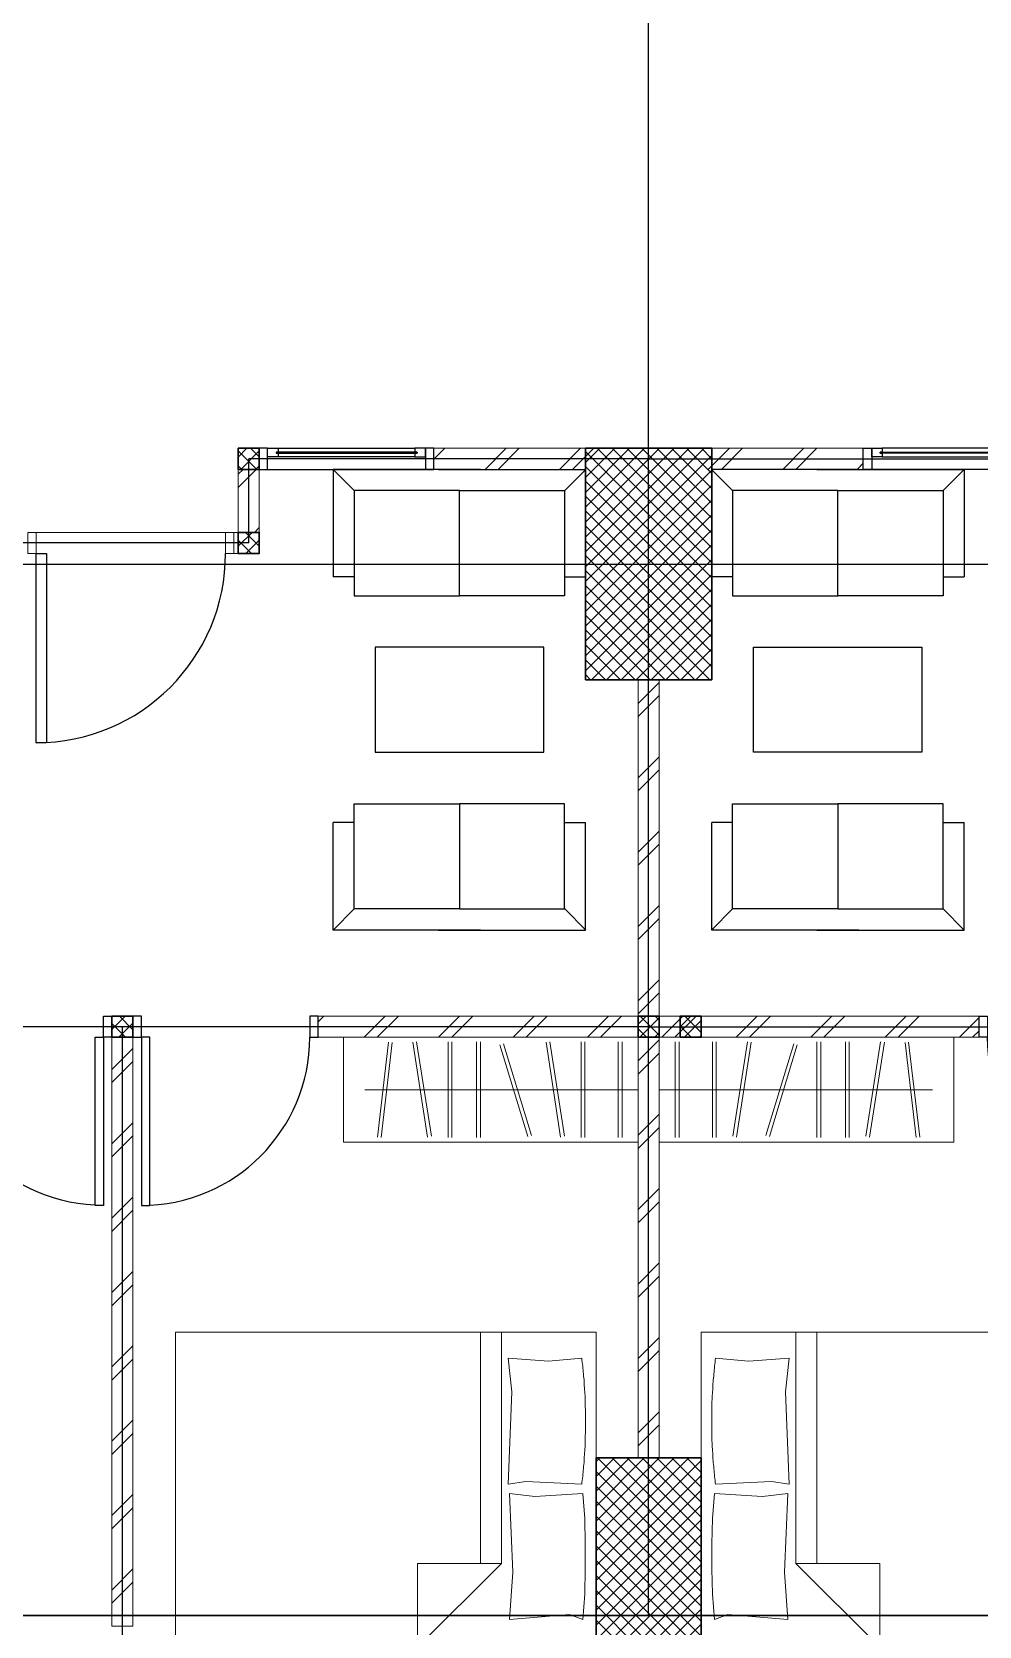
# Model space of a CAD drawing. Header units: millimetres. Extents: x -324 to 75, y -297 to 74.
# Drawn here: x -73.76 to -69.26, y 0.3 to 7.88 of the extents above; entities that cross this region are included whole.
import ezdxf

# ---------------------------------------------------------------- set-up
doc = ezdxf.new("R2010")
doc.units = ezdxf.units.MM
for name, color, linetype, lineweight in [('ars', 11, 'Continuous', 0), ('KOL', 1, 'Continuous', 30), ('KOLOM', 4, 'Continuous', 9), ('lan', 7, 'Continuous', 15), ('tem', 5, 'Continuous', 20)]:
    doc.layers.add(name, color=color, linetype=linetype, lineweight=lineweight)
doc.layers.add('as', color=1, linetype='Continuous', plot=False)
doc.layers.add('FURNITURE', color=68, linetype='Continuous')
doc.layers.add('Kusen', color=30, linetype='Continuous')
pattern_1 = [(225, (18.96715, 56.34774), (0.1767767, -0.1767767), []), (225, (18.90465, 56.34774), (0.1767767, -0.1767767), [])]
pattern_2 = [(225, (18.96715, 56.3521), (0.1767767, -0.1767767), []), (225, (18.90465, 56.3521), (0.1767767, -0.1767767), [])]

# ---------------------------------------------------------------- blocks, each defined once
blk = doc.blocks.new('k1')
at = {"layer": 'ars'}
h = blk.add_hatch(dxfattribs=at)
h.set_pattern_fill('_USER', color=256, scale=0.05, angle=45, double=1, pattern_type=0)
h.set_pattern_definition([(45, (0, -5), (-0.03535534, 0.03535534), []), (135, (0, -5), (-0.03535534, -0.03535534), [])])
h.paths.add_polyline_path([(-0.3, -0.55), (0.3, -0.55), (0.3, 0.55), (-0.3, 0.55)])
at = {"layer": 'KOL'}
blk.add_lwpolyline([(-0.3, -0.55), (0.3, -0.55), (0.3, 0.55), (-0.3, 0.55)], close=True, dxfattribs=at)
blk = doc.blocks.new('k3')
at = {"layer": 'ars'}
h = blk.add_hatch(dxfattribs=at)
h.set_pattern_fill('_USER', color=256, scale=0.05, angle=45, double=1, pattern_type=0)
h.set_pattern_definition([(45, (0, -5.05), (-0.03535534, 0.03535534), []), (135, (0, -5.05), (-0.03535534, -0.03535534), [])])
h.paths.add_polyline_path([(-0.25, -0.45), (0.25, -0.45), (0.25, 0.45), (-0.25, 0.45)])
at = {"layer": 'KOL'}
blk.add_lwpolyline([(-0.25, -0.45), (0.25, -0.45), (0.25, 0.45), (-0.25, 0.45)], close=True, dxfattribs=at)
blk = doc.blocks.new('P.80')
at = {"layer": 'Kusen'}
for points in [[(-69.8094, -74.8368), (-69.7694, -74.8368), (-69.7694, -74.0368), (-69.8094, -74.0368)], [(-70.6094, -74.9368), (-70.5694, -74.9368), (-70.5694, -74.8368), (-70.6094, -74.8368)], [(-69.7694, -74.9368), (-69.7294, -74.9368), (-69.7294, -74.8368), (-69.7694, -74.8368)]]:
    blk.add_lwpolyline(points, close=True, dxfattribs=at)
blk.add_arc((-69.7694, -74.8368), 0.8, 90, 180, dxfattribs=at)
blk = doc.blocks.new('P-90')
at = {"layer": 'Kusen'}
blk.add_lwpolyline([(374.6908, -21.5979), (374.7408, -21.5979), (374.7408, -22.4979), (374.6908, -22.4979)], close=True, dxfattribs=at)
at = {"layer": 'Kusen', "lineweight": 9}
for points in [[(373.8008, -22.4979), (373.8408, -22.4979), (373.8408, -22.5979), (373.8008, -22.5979)], [(374.7408, -22.4979), (374.7808, -22.4979), (374.7808, -22.5979), (374.7408, -22.5979)]]:
    blk.add_lwpolyline(points, close=True, dxfattribs=at)
at = {"layer": 'Kusen'}
blk.add_arc((374.7408, -22.4979), 0.9, 90, 180, dxfattribs=at)
blk = doc.blocks.new('BED1')
at = {"color": 0, "linetype": 'Continuous'}
for points in [[(1.9976, 0), (1.9976, 1.4976), (0, 1.4976), (0, 0), (1.9976, 0)], [(1.5484, 1.0993), (1.1489, 1.0993), (1.1489, 1.4976), (1.5484, 1.0993)], [(1.9346, 1.3656), (1.9443, 1.2458), (1.9467, 1.1259), (1.9467, 1.0061), (1.9443, 0.8862), (1.9346, 0.7663), (1.707, 0.7809), (1.586, 0.7663), (1.6017, 1.1404), (1.586, 1.3656), (1.8717, 1.3426), (1.9346, 1.3656)], [(1.4492, 1.0993), (1.4492, 0)], [(1.5484, 1.0993), (1.5484, 0)], [(1.9298, 0.1235), (1.7724, 0.138), (1.5799, 0.1235), (1.5981, 0.2833), (1.5799, 0.7228), (1.6634, 0.7094), (1.9298, 0.7228)], [(1.9298, 0.1235), (1.931, 0.1332), (1.9322, 0.1429), (1.9334, 0.1513), (1.9346, 0.161), (1.9346, 0.1707), (1.9358, 0.1804), (1.937, 0.1889), (1.9383, 0.1985), (1.9383, 0.2082), (1.9395, 0.2179), (1.9407, 0.2264), (1.9407, 0.2361), (1.9419, 0.2458), (1.9419, 0.2542), (1.9431, 0.2639), (1.9431, 0.2736), (1.9443, 0.2833), (1.9443, 0.2918), (1.9455, 0.3015), (1.9455, 0.3111), (1.9455, 0.3208), (1.9467, 0.3293), (1.9467, 0.339), (1.9467, 0.3487), (1.9467, 0.3584), (1.9479, 0.3668), (1.9479, 0.3765), (1.9479, 0.3862), (1.9479, 0.3959), (1.9479, 0.4044), (1.9479, 0.414), (1.9479, 0.4237), (1.9479, 0.4334), (1.9479, 0.4419), (1.9479, 0.4516), (1.9479, 0.4613), (1.9479, 0.4709), (1.9479, 0.4794), (1.9467, 0.4891), (1.9467, 0.4988), (1.9467, 0.5085), (1.9467, 0.5169), (1.9455, 0.5266), (1.9455, 0.5363), (1.9455, 0.546), (1.9443, 0.5545), (1.9443, 0.5642), (1.9431, 0.5738), (1.9431, 0.5835), (1.9419, 0.592), (1.9419, 0.6017), (1.9407, 0.6114), (1.9407, 0.6199), (1.9395, 0.6295), (1.9383, 0.6392), (1.9383, 0.6489), (1.937, 0.6574), (1.9358, 0.6671), (1.9346, 0.6768), (1.9346, 0.6864), (1.9334, 0.6949), (1.9322, 0.7046), (1.931, 0.7143), (1.9298, 0.7228)]]:
    blk.add_lwpolyline(points, dxfattribs=at)
blk = doc.blocks.new('LEMARI1')
for points in [[(0.6998, 0.4988), (-0.6998, 0.4988)], [(-0.6998, 0), (0.6998, 0), (0.6998, 0.4988), (-0.6998, 0.4988), (-0.6998, 0)], [(-0.5387, 0.4758), (-0.4855, 0.023)], [(-0.4685, 0.0254), (-0.5206, 0.477)], [(-0.3002, 0.4746), (-0.3705, 0.0242)], [(-0.3523, 0.0218), (-0.2821, 0.4709)], [(-0.2034, 0.477), (-0.2034, 0.0218)], [(-0.1852, 0.0218), (-0.1852, 0.477)], [(-0.0678, 0.477), (-0.0678, 0.0218)], [(-0.0496, 0.0218), (-0.0496, 0.477)], [(0.1755, 0.4722), (0.0436, 0.0363)], [(0.0605, 0.0315), (0.1937, 0.4673)], [(0.3317, 0.4746), (0.2627, 0.0242)], [(0.2797, 0.0218), (0.3499, 0.4709)], [(0.4286, 0.477), (0.4286, 0.0218)], [(0.4467, 0.0218), (0.4467, 0.477)], [(0.6053, 0.477), (0.6053, 0.0218)], [(0.6235, 0.0218), (0.6235, 0.477)], [(0.6998, 0.2494), (-0.5993, 0.2494)]]:
    blk.add_lwpolyline(points)
blk = doc.blocks.new('tamu02')
at = {"linetype": 'Continuous'}
for points in [[(-0.5005, 1.2448), (-0.5998, 1.3453)], [(0.1005, 1.3453), (-0.5985, 1.3453), (-0.5985, 0.8339)], [(-0.0993, 1.3453), (0.5998, 1.3453), (0.5998, 0.8339)], [(0.5005, 1.2448), (0.5998, 1.3453)], [(-0.4993, 0.7444), (0, 0.7444), (0, 1.2448), (-0.4993, 1.2448), (-0.4993, 0.7444)], [(0.5005, 0.7444), (0, 0.7444), (0, 1.2448), (0.5005, 1.2448), (0.5005, 0.7444)], [(-0.4993, 0.8339), (-0.5985, 0.8339)], [(0.5005, 0.8339), (0.5998, 0.8339)], [(-0.4993, -0.2444), (0, -0.2444), (0, -0.7448), (-0.4993, -0.7448), (-0.4993, -0.2444)], [(0.5005, -0.2444), (0, -0.2444), (0, -0.7448), (0.5005, -0.7448), (0.5005, -0.2444)], [(0.1005, -0.8453), (-0.5985, -0.8453), (-0.5985, -0.3339)], [(-0.4993, -0.3339), (-0.5985, -0.3339)], [(-0.0993, -0.8453), (0.5998, -0.8453), (0.5998, -0.3339)], [(0.5005, -0.3339), (0.5998, -0.3339)], [(-0.5005, -0.7448), (-0.5998, -0.8453)], [(0.5005, -0.7448), (0.5998, -0.8453)]]:
    blk.add_lwpolyline(points, dxfattribs=at)
blk.add_lwpolyline([(0.4, 0.5), (0.4, 0), (-0.4, 0), (-0.4, 0.5), (0.4, 0.5)])
blk = doc.blocks.new('T. J2')
at = {"layer": 'Kusen'}
for p, q in [((-0.3692, 0.1), (0.2808, 0.1)), ((-0.4192, 0), (0.3308, 0)), ((0.2808, 0.06), (-0.3692, 0.06))]:
    blk.add_line(p, q, dxfattribs=at)
for points in [[(-0.4592, 0), (-0.4192, 0), (-0.4192, 0.1), (-0.4592, 0.1)], [(0.3308, 0), (0.3708, 0), (0.3708, 0.1), (0.3308, 0.1)]]:
    blk.add_lwpolyline(points, close=True, dxfattribs=at)
for points in [[(-0.3692, 0.0775), (-0.3692, 0.06), (-0.4192, 0.06), (-0.4192, 0.1), (-0.3692, 0.1), (-0.3692, 0.0825), (-0.3792, 0.0825), (-0.3792, 0.0775), (-0.3692, 0.0775)], [(0.2808, 0.0775), (0.2808, 0.06), (0.3308, 0.06), (0.3308, 0.1), (0.2808, 0.1), (0.2808, 0.0825), (0.2908, 0.0825), (0.2908, 0.0775), (0.2808, 0.0775)]]:
    blk.add_lwpolyline(points, dxfattribs=at)
at = {"layer": 'Kusen', "color": 141}
blk.add_lwpolyline([(-0.3792, 0.0775), (0.2908, 0.0775), (0.2908, 0.0825), (-0.3792, 0.0825)], close=True, dxfattribs=at)
blk = doc.blocks.new('K 10.10')
at = {"layer": 'ars'}
h = blk.add_hatch(dxfattribs=at)
h.set_pattern_fill('_USER', color=256, scale=0.05, angle=45, double=1, pattern_type=0)
h.set_pattern_definition([(45, (0, 0), (-0.035355339, 0.035355339), []), (135, (0, 0), (-0.035355339, -0.035355339), [])])
h.paths.add_polyline_path([(1560.5383, 1380.4069), (1560.6383, 1380.4069), (1560.6383, 1380.5069), (1560.5383, 1380.5069)])
at = {"layer": 'KOL'}
blk.add_lwpolyline([(1560.5383, 1380.4069), (1560.6383, 1380.4069), (1560.6383, 1380.5069), (1560.5383, 1380.5069)], close=True, dxfattribs=at)
blk = doc.blocks.new('typikal-1')
at = {"layer": 'as'}
for p, q in [((2.5, 5.15), (2.5, 2.2)), ((0, 2.2), (6.2, 2.2)), ((1.9, -0.1), (1.9, -0.5)), ((1.9, -0.1), (3, -0.1)), ((0, -0.5), (1.9, -0.5))]:
    blk.add_line(p, q, dxfattribs=at)
at = {"layer": 'lan'}
blk.add_line((2.91, -0.15), (2.01, -0.15), dxfattribs=at)
at = {"layer": 'tem'}
for points in [[(2.45, 2.25), (2.55, 2.25), (2.55, 5.05), (2.45, 5.05)], [(0.05, 2.25), (-0.05, 2.25), (-0.05, 4.25), (0.05, 4.25)], [(1.57, 2.25), (0.05, 2.25), (0.05, 2.15), (1.57, 2.15)], [(-0.05, 2.15), (0.05, 2.15), (0.05, 0.55), (-0.05, 0.55)], [(0.05, 2.15), (-0.05, 2.15), (-0.05, 0.55), (0.05, 0.55)], [(1.97, -0.15), (1.95, -0.15), (1.95, -0.05), (1.97, -0.05)], [(1.95, -0.45), (1.85, -0.45), (1.85, -0.15), (1.95, -0.15)], [(1.02, -0.45), (0.3, -0.45), (0.3, -0.55), (1.02, -0.55)]]:
    blk.add_lwpolyline(points, close=True, dxfattribs=at)
at = {"layer": 'ars', "xscale": -1}
for name, p in [('BED1', (2.2476, 3.6524)), ('LEMARI1', (0.7498, 2.25))]:
    blk.add_blockref(name, p, dxfattribs=at)
at = {"layer": 'FURNITURE', "xscale": -1, "rotation": 180}
blk.add_blockref('tamu02', (0.8985, 0.8953), dxfattribs=at)
at = {"layer": 'KOLOM', "extrusion": (0, 0, -1), "xscale": -1, "zscale": -1, "rotation": 180}
for p in [(-1560.5883, 1382.6569), (-1563.0883, 1382.6569), (-1562.4883, 1380.3569), (-1562.4883, 1379.9569)]:
    blk.add_blockref('K 10.10', p, dxfattribs=at)
at = {"layer": 'KOLOM', "extrusion": (0, 0, -1), "zscale": -1, "rotation": 180}
blk.add_blockref('K 10.10', (1560.5883, 1382.6569), dxfattribs=at)
at = {"layer": 'Kusen'}
for name, p in [('P.80', (72.1794, 77.0868)), ('P-90', (-371.8308, 22.4479))]:
    blk.add_blockref(name, p, dxfattribs=at)
at = {"layer": 'Kusen', "xscale": -1}
blk.add_blockref('P.80', (-67.1794, 77.0868), dxfattribs=at)
at = {"layer": 'Kusen', "rotation": 180}
blk.add_blockref('T. J2', (1.3908, -0.45), dxfattribs=at)
blk = doc.blocks.new('A-2')
at = {"layer": 'ars'}
h = blk.add_hatch(dxfattribs=at)
h.set_pattern_fill('TEMBOK', color=256, scale=0.25)
h.set_pattern_definition(pattern_2)
h.paths.add_polyline_path([(12.5172, 6.6677), (11.7472, 6.6677), (11.7472, 6.5677), (12.5172, 6.5677)])
h = blk.add_hatch(dxfattribs=at)
h.set_pattern_fill('TEMBOK', color=256, scale=0.25)
h.set_pattern_definition(pattern_2)
h.paths.add_polyline_path([(13.0172, 6.6677), (13.7871, 6.6677), (13.7871, 6.5677), (13.0172, 6.5677)])
h = blk.add_hatch(dxfattribs=at)
h.set_pattern_fill('TEMBOK', color=256, scale=0.25)
h.set_pattern_definition([(225, (20.86715, 59.04774), (0.1767767, -0.1767767), []), (225, (20.80465, 59.04774), (0.1767767, -0.1767767), [])])
h.paths.add_polyline_path([(10.8172, 6.5677), (10.9172, 6.5677), (10.9172, 6.2677), (10.8172, 6.2677)])
h = blk.add_hatch(dxfattribs=at)
h.set_pattern_fill('TEMBOK', color=256, scale=0.25)
h.set_pattern_definition([(225, (18.96715, 58.04774), (0.1767767, -0.1767767), []), (225, (18.90465, 58.04774), (0.1767767, -0.1767767), [])])
h.paths.add_polyline_path([(12.8172, 5.5677), (12.7172, 5.5677), (12.7172, 3.9677), (12.8172, 3.9677)])
h = blk.add_hatch(dxfattribs=at)
h.set_pattern_fill('TEMBOK', color=256, scale=0.25)
h.set_pattern_definition(pattern_1)
h.paths.add_polyline_path([(12.7172, 3.9677), (11.1972, 3.9677), (11.1972, 3.8677), (12.7172, 3.8677)])
h = blk.add_hatch(dxfattribs=at)
h.set_pattern_fill('TEMBOK', color=256, scale=0.25)
h.set_pattern_definition(pattern_1)
h.paths.add_polyline_path([(12.8172, 3.9677), (14.3372, 3.9677), (14.3372, 3.8677), (12.8172, 3.8677)])
h = blk.add_hatch(dxfattribs=at)
h.set_pattern_fill('TEMBOK', color=256, scale=0.25)
h.set_pattern_definition([(225, (16.4685, 55.24774), (0.1767767, -0.1767767), []), (225, (16.406, 55.24774), (0.1767767, -0.1767767), [])])
h.paths.add_polyline_path([(10.2172, 3.8677), (10.3172, 3.8677), (10.3172, 1.0677), (10.2172, 1.0677)])
h = blk.add_hatch(dxfattribs=at)
h.set_pattern_fill('TEMBOK', color=256, scale=0.25)
h.set_pattern_definition(pattern_1)
h.paths.add_polyline_path([(12.8172, 3.8677), (12.7172, 3.8677), (12.7172, 1.8677), (12.8172, 1.8677)])
at = {"layer": 'as'}
for p, q in [((12.7672, 1.1177), (12.7672, 14.2177)), ((-36.8328, 6.1177), (37.5672, 6.1177)), ((-36.8328, 1.1177), (37.5672, 1.1177)), ((37.5672, 1.1177), (-36.8328, 1.1177))]:
    blk.add_line(p, q, dxfattribs=at)
at = {"layer": 'tem', "ltscale": 2}
blk.add_lwpolyline([(12.8172, 3.8677), (12.7172, 3.8677), (12.7172, 5.5677), (12.8172, 5.5677)], close=True, dxfattribs=at)
at = {"layer": 'KOL'}
blk.add_blockref('k1', (12.7672, 6.1177), dxfattribs=at)
at = {"layer": 'KOL', "rotation": 180}
blk.add_blockref('k3', (12.7672, 1.4177), dxfattribs=at)
at = {"layer": 'KOLOM', "extrusion": (0, 0, -1), "xscale": -1, "zscale": -1}
blk.add_blockref('K 10.10', (1547.6212, -1376.5392), dxfattribs=at)
at = {"layer": 'lan', "rotation": 180}
blk.add_blockref('typikal-1', (12.7672, 6.1177), dxfattribs=at)
at = {"layer": 'lan', "xscale": -1, "rotation": 180}
blk.add_blockref('typikal-1', (12.7672, 6.1177), dxfattribs=at)

msp = doc.modelspace()

# ---------------------------------------------------------------- block references
msp.add_blockref('A-2', (-83.5933, -0.772))

doc.saveas('drawing.dxf')
